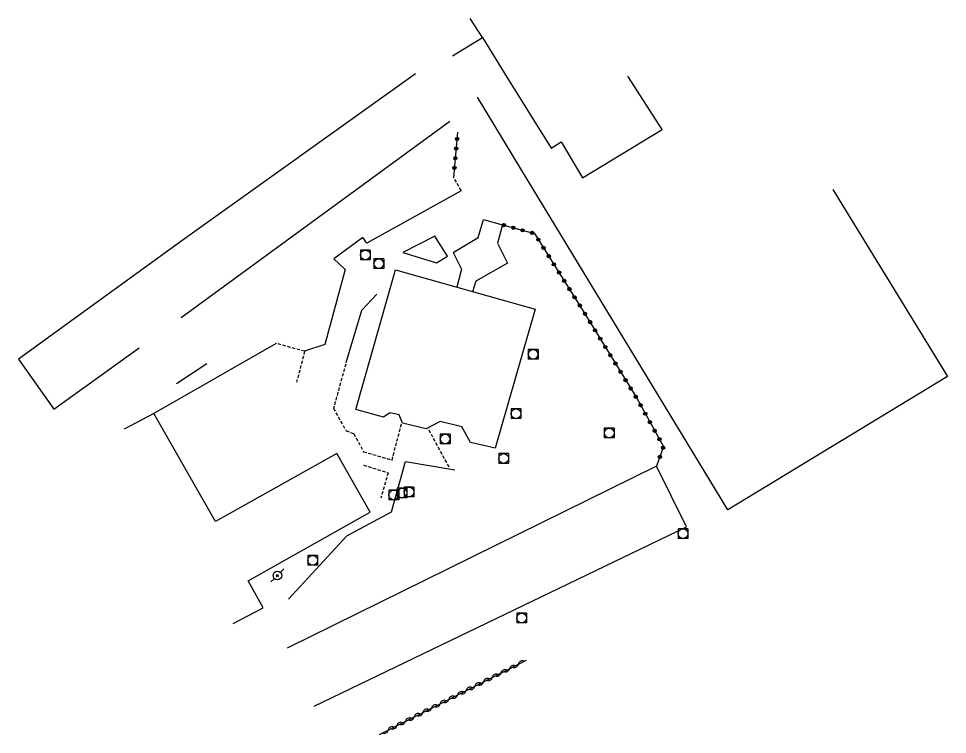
# Model space of a CAD drawing. Header units: millimetres. Extents: x 75126 to 76000, y 157000 to 157993.
# Drawn here: x 75126.4 to 75269.6, y 157882.8 to 157993.2 of the extents above; entities that cross this region are included whole.
import ezdxf

# ---------------------------------------------------------------- set-up
doc = ezdxf.new("R2010")
doc.units = ezdxf.units.MM
doc.linetypes.add('DASHED', pattern=[0.75, 0.5, -0.25])
doc.layers.get('0').update_dxf_attribs({"linetype": 'CONTINUOUS'})
for name, color, linetype in [('W0101', 7, 'CONTINUOUS'), ('W0104', 1, 'CONTINUOUS'), ('W0112', 1, 'DASHED'), ('W0300', 7, 'CONTINUOUS'), ('W0310', 3, 'CONTINUOUS'), ('W0323', 7, 'CONTINUOUS'), ('W0333', 7, 'CONTINUOUS'), ('W0420', 7, 'CONTINUOUS'), ('W0473', 7, 'CONTINUOUS')]:
    doc.layers.add(name, color=color, linetype=linetype)

# ---------------------------------------------------------------- blocks, each defined once
blk = doc.blocks.new('T420')
for p, q in [((0.75, 0.75), (-0.75, 0.75)), ((-0.75, 0.75), (-0.75, -0.75)), ((0.75, 0.75), (0.75, -0.75)), ((0.75, -0.75), (-0.75, -0.75))]:
    blk.add_line(p, q)
blk.add_ellipse((0, 0), major_axis=(-0.53, 0.53), ratio=1, start_param=3.926991, end_param=10.210176)
blk = doc.blocks.new('T473')
for p, q in [((-0.166667, 0.166667), (0.166667, -0.166667)), ((-0.166667, -0.166667), (0.166667, 0.166667)), ((0.500001, 0.500001), (1.000002, 1.000002)), ((-1.000002, -1.000002), (-0.500001, -0.500001))]:
    blk.add_line(p, q)
blk.add_ellipse((0, 0), major_axis=(0.471405, 0.471405), ratio=1, start_param=5.4977871438, end_param=11.780972451)
blk = doc.blocks.new('t323o')
at = {"color": 0, "linetype": 'Continuous'}
for radius in [0.25, 0.15]:
    blk.add_circle((0, 0), radius, dxfattribs=at)
blk = doc.blocks.new('t310o')
at = {"color": 0, "linetype": 'Continuous'}
for centre, start, end in [((-0.5, 0.38), 216.8699, 323.1304), ((0.5, -0.37), 36.8699, 143.1303)]:
    blk.add_arc(centre, 0.625, start, end, dxfattribs=at)

msp = doc.modelspace()

# ---------------------------------------------------------------- linework, layer by layer
at = {"layer": 'W0101'}
for points in [[(75193.29, 157987.45), (75197.9, 157990.3), (75196.01, 157993.21)], [(75159.49, 157899.92), (75164.07, 157902.32), (75161.78, 157906.51), (75180.58, 157917.08), (75175.43, 157926.12), (75156.77, 157915.62), (75147.25, 157932.3), (75142.65, 157929.86)], [(75171.97, 157887.15), (75229.37, 157914.83), (75224.73, 157924.19), (75167.78, 157896.09)]]:
    msp.add_lwpolyline(points, dxfattribs=at)
msp.add_lwpolyline([(75178.4, 157932.9), (75184.49, 157954.43), (75206, 157948.37), (75199.87, 157926.96), (75196.03, 157927.83), (75194.7, 157930.22), (75191.38, 157931.07), (75189.22, 157929.93), (75185.59, 157930.82), (75185.05, 157932.1), (75183.6, 157932.38), (75182.66, 157931.71)], close=True, dxfattribs=at)
at = {"layer": 'W0104'}
for points in [[(75197.9, 157990.29), (75201.22, 157984.85), (75201.22, 157984.85), (75208.48, 157973.21), (75210.05, 157974.19), (75213.29, 157968.65), (75225.57, 157976.12), (75220.3, 157984.33), (75220.3, 157984.33), (75220.3, 157984.33)], [(75251.9, 157966.87), (75269.56, 157937.98), (75235.73, 157917.44), (75203.83, 157970.01), (75197.12, 157981.11)], [(75193.37, 157957.15), (75197.21, 157959.44), (75198.08, 157962.24), (75201, 157961.42), (75200.19, 157958.59), (75201.75, 157955.48), (75196.86, 157952.73), (75196.37, 157951.08)], [(75193.37, 157957.15), (75194.68, 157954.57), (75193.93, 157951.77)]]:
    msp.add_lwpolyline(points, dxfattribs=at)
at = {"layer": 'W0112'}
for points in [[(75194.63, 157966.67), (75193.45, 157968.68)], [(75170.49, 157941.89), (75166.11, 157943.11)], [(75170.49, 157941.89), (75169.25, 157937.14)], [(75176.82, 157939.91), (75174.92, 157933.07), (75176.87, 157929.64), (75178.05, 157929.2), (75179.57, 157926.41), (75183.96, 157925.12), (75185.45, 157930.83)], [(75189.61, 157929.78), (75192.78, 157923.91)], [(75179.58, 157924.34), (75183.35, 157923.16), (75182.22, 157919.24)]]:
    msp.add_lwpolyline(points, dxfattribs=at)
at = {"layer": 'W0300'}
msp.add_lwpolyline([(75150.74, 157936.92), (75155.43, 157940.01)], dxfattribs=at)
at = {"layer": 'W0310'}
msp.add_lwpolyline([(75182.01, 157882.8), (75204.67, 157894.26)], dxfattribs=at)
at = {"layer": 'W0323'}
for points in [[(75194.07, 157975.7), (75193.45, 157968.68)], [(75200.97, 157961.42), (75205.91, 157960.05), (75213.54, 157947.94), (75221.67, 157934.64), (75225.81, 157927.19), (75224.73, 157924.19)]]:
    msp.add_lwpolyline(points, dxfattribs=at)
at = {"layer": 'W0333'}
for points in [[(75187.55, 157984.7), (75151.76, 157959.08), (75126.4, 157940.69)], [(75151.45, 157947.09), (75192.87, 157977.36)], [(75194.6, 157966.64), (75180.08, 157958.59), (75179.45, 157959.44), (75175, 157956.16), (75176.74, 157954.49)], [(75176.74, 157954.49), (75173.58, 157942.93), (75170.49, 157941.89)], [(75176.89, 157940.17), (75179.31, 157948.26), (75181.59, 157950.68)], [(75126.4, 157940.69), (75131.84, 157932.98), (75144.97, 157942.45)], [(75166.11, 157943.11), (75147.25, 157932.3)], [(75168, 157903.67), (75176.99, 157913.45), (75183.85, 157917.12), (75186.05, 157924.92), (75193.64, 157923.63)]]:
    msp.add_lwpolyline(points, dxfattribs=at)
msp.add_lwpolyline([(75190.53, 157959.67), (75185.64, 157957.12), (75190.81, 157955.56), (75192.49, 157956.55)], close=True, dxfattribs=at)

# ---------------------------------------------------------------- block references
at = {"layer": 'W0310', "rotation": 26.82331575563303}
for p in [(75202.09, 157892.95), (75203.43, 157893.63), (75199.41, 157891.6), (75200.75, 157892.28), (75196.73, 157890.25), (75198.07, 157890.92), (75192.72, 157888.22), (75194.06, 157888.89), (75195.39, 157889.57), (75190.04, 157886.86), (75191.38, 157887.54), (75187.36, 157885.51), (75188.7, 157886.19), (75184.69, 157884.15), (75186.02, 157884.83), (75183.35, 157883.48)]:
    msp.add_blockref('t310o', p, dxfattribs=at)
at = {"layer": 'W0323'}
for p, rotation in [((75193.98, 157974.65), 264.8896478309216), ((75193.85, 157973.16), 264.8896478309216), ((75193.71, 157971.67), 264.8896478309216), ((75193.58, 157970.17), 264.8896478309216), ((75201.2, 157961.36), 344.4950252695934), ((75202.65, 157960.95), 344.4950252695934), ((75204.09, 157960.55), 344.4950252695934), ((75205.54, 157960.15), 344.4950252695934), ((75206.51, 157959.11), 302.2082849262406), ((75207.31, 157957.84), 302.2082849262406), ((75208.11, 157956.57), 302.2082849262406), ((75208.91, 157955.3), 302.2082849262406), ((75209.7, 157954.03), 302.2082849262406), ((75210.5, 157952.76), 302.2082849262406), ((75211.3, 157951.49), 302.2082849262406), ((75212.1, 157950.22), 302.2082849262406), ((75212.9, 157948.96), 302.2082849262406), ((75213.7, 157947.68), 301.4259058564023), ((75214.48, 157946.4), 301.4259058564023), ((75215.26, 157945.12), 301.4259058564023), ((75216.05, 157943.84), 301.4259058564023), ((75216.83, 157942.56), 301.4259058564023), ((75217.61, 157941.28), 301.4259058564023), ((75218.39, 157940), 301.4259058564023), ((75219.17, 157938.72), 301.4259058564023), ((75219.96, 157937.44), 301.4259058564023), ((75220.74, 157936.16), 301.4259058564023), ((75221.52, 157934.88), 301.4259058564023), ((75222.26, 157933.58), 299.0480773431165), ((75222.99, 157932.27), 299.0480773431165), ((75223.71, 157930.96), 299.0480773431165), ((75224.44, 157929.64), 299.0480773431165), ((75225.17, 157928.33), 299.0480773431165), ((75225.74, 157927.01), 250.2362636469512), ((75225.24, 157925.6), 250.2362636469512)]:
    msp.add_blockref('t323o', p, dxfattribs=dict(at, rotation=rotation))
at = {"layer": 'W0420'}
for p in [(75179.83, 157956.76), (75181.92, 157955.41), (75205.71, 157941.43), (75203.08, 157932.26), (75192.15, 157928.37), (75217.43, 157929.29), (75201.16, 157925.36), (75184.23, 157919.71), (75185.49, 157920.02), (75186.58, 157920.2), (75228.81, 157913.77), (75171.71, 157909.65), (75203.93, 157900.75)]:
    msp.add_blockref('T420', p, dxfattribs=at)
at = {"layer": 'W0473'}
msp.add_blockref('T473', (75166.28, 157907.32), dxfattribs=at)

doc.saveas('drawing.dxf')
